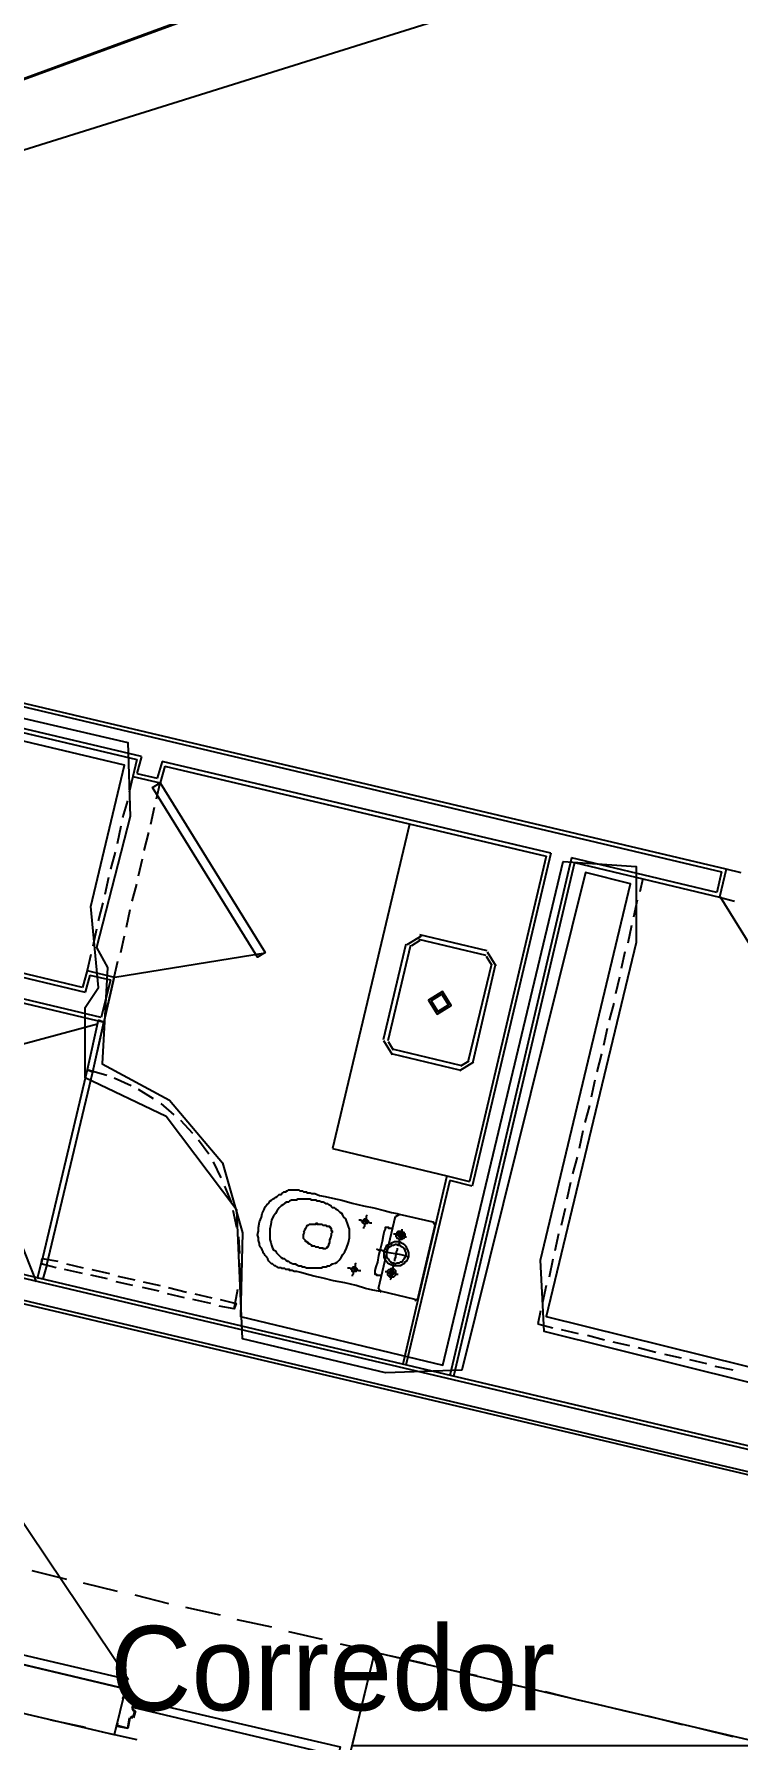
# Model space of a CAD drawing. Header units: feet. Extents: x -84 to 198, y -22 to 181.
# Drawn here: x 55.75 to 65.77, y 124.56 to 148.81 of the extents above; entities that cross this region are included whole.
import ezdxf
from ezdxf.enums import TextEntityAlignment as Align

# ---------------------------------------------------------------- set-up
doc = ezdxf.new("R2010")
doc.units = ezdxf.units.FT
for name, color, linetype in [('A-AREA-COMUN', 252, 'CONTINUOUS'), ('A-AREA-UNIDAD', 30, 'CONTINUOUS'), ('A-LINEA', 7, 'CONTINUOUS'), ('A-MURO-CONCRETO', 8, 'CONTINUOUS'), ('A-NOMBRE-ESPACIO', 2, 'CONTINUOUS')]:
    doc.layers.add(name, color=color, linetype=linetype)

msp = doc.modelspace()

# ---------------------------------------------------------------- linework, layer by layer
at = {"layer": 'A-AREA-COMUN'}
msp.add_lwpolyline([(66.88, 129.4044), (63.008, 130.3644), (62.96, 131.3778), (64.24, 136.7289), (63.6, 136.8889), (61.84, 129.8133), (60.752, 129.7778), (58.72, 130.2578), (58.64, 132.0889), (57.632, 133.4222), (56.48, 133.9733), (56.48, 134.9689), (56.672, 135.2533), (56.56, 136.4089), (57.04, 138.4178), (49.088, 140.3022)], dxfattribs=at)
at = {"layer": 'A-AREA-UNIDAD'}
msp.add_lwpolyline([(49.2, 140.5689), (57.088, 138.7378), (57.12, 137.6889), (56.64, 135.8222), (56.8, 135.5378), (56.72, 134.1689), (57.68, 133.6533), (58.432, 132.7644), (58.72, 131.7689), (58.688, 130.5778), (61.568, 129.8844), (63.28, 137.0489), (64.32, 136.9778), (64.32, 135.8933), (63.04, 130.5778), (67.552, 129.4578)], dxfattribs=at)
at = {"layer": 'A-LINEA'}
for p, q in [((88.2115, 160.099), (36.6895, 141.2395)), ((88.0906, 160.0939), (36.6895, 141.2395)), ((96.7676, 160.0506), (36.6895, 141.2395)), ((96.7676, 160.0506), (36.6895, 141.2395)), ((96.7676, 160.0506), (36.6895, 141.2395)), ((96.7676, 160.0506), (36.6895, 141.2395)), ((49.3067, 140.7378), (65.5333, 136.8978)), ((65.6, 136.9378), (49.3333, 140.7778)), ((57.28, 138.5378), (49.1067, 140.4711)), ((49.08, 140.4178), (57.2133, 138.4978)), ((57.2133, 138.4978), (57.16, 138.2578)), ((57.28, 138.5378), (57.2133, 138.2978)), ((57.16, 138.2578), (57.1067, 138.0311)), ((57.16, 138.2578), (57.5467, 138.1644)), ((57.2133, 138.2978), (57.5067, 138.2311)), ((57.5733, 138.4711), (57.5067, 138.2311)), ((57.6133, 138.4044), (57.5467, 138.1644)), ((63.1067, 137.1644), (57.5733, 138.4711)), ((57.6133, 138.4044), (63.04, 137.1244)), ((57.4933, 137.9378), (57.5467, 138.1644)), ((57.08, 137.9111), (57.0133, 137.6711)), ((57.4133, 137.5778), (57.4667, 137.8178)), ((56.9867, 137.5511), (56.9333, 137.2978)), ((61.0933, 137.5778), (60, 132.9644)), ((57.32, 137.2044), (57.3867, 137.4578)), ((56.9067, 137.1778), (56.84, 136.9378)), ((57.24, 136.8444), (57.2933, 137.0844)), ((63.4, 137.0978), (61.6667, 129.7378)), ((63.04, 137.1244), (61.9467, 132.4978)), ((63.1067, 137.1644), (61.9867, 132.4311)), ((65.4667, 136.6044), (63.4, 137.0978)), ((56.8133, 136.8178), (56.76, 136.5778)), ((63.44, 137.0311), (61.72, 129.7244)), ((63.44, 137.0311), (65.5067, 136.5378)), ((64.4133, 136.8044), (64.3733, 136.6178)), ((65.5333, 136.8978), (65.4667, 136.6044)), ((65.6, 136.9378), (65.5067, 136.5378)), ((65.8133, 136.8844), (65.6, 136.9378)), ((57.1467, 136.4844), (57.2133, 136.7244)), ((56.44, 135.2578), (51.2933, 136.4711)), ((51.3333, 136.4178), (56.48, 135.1911)), ((56.7333, 136.4578), (56.6667, 136.2044)), ((57.0667, 136.1111), (57.12, 136.3644)), ((64.3333, 136.4978), (64.28, 136.2578)), ((65.5067, 136.5378), (65.72, 136.4844)), ((65.5158, 136.5424), (67.6221, 133.1336)), ((56.64, 136.0844), (56.5867, 135.8444)), ((64.2533, 136.1378), (64.2, 135.8844)), ((56.9867, 135.7511), (57.04, 135.9911)), ((61.04, 135.8711), (60.72, 134.5111)), ((61.1067, 135.8578), (60.7867, 134.4978)), ((61.2583, 135.9866), (61.0578, 135.8628)), ((61.243, 135.9218), (61.1227, 135.8474)), ((62.1867, 135.7111), (61.2267, 135.9378)), ((62.2, 135.7778), (61.24, 136.0044)), ((56.7067, 134.8311), (53.0933, 135.6844)), ((53.1333, 135.6178), (56.7467, 134.7644)), ((56.56, 135.7244), (56.5067, 135.4978)), ((56.8933, 135.4044), (56.9467, 135.6311)), ((56.9021, 135.4003), (59.0427, 135.7474)), ((61.9333, 134.2178), (62.2667, 135.5911)), ((62, 134.2044), (62.32, 135.5778)), ((62.264, 135.5748), (62.1897, 135.6951)), ((62.3289, 135.5595), (62.205, 135.76)), ((64.16, 135.7644), (64.1067, 135.5244)), ((56.5067, 135.4978), (56.44, 135.2578)), ((56.5467, 135.4311), (56.48, 135.1911)), ((56.5067, 135.4978), (56.8933, 135.4044)), ((56.5467, 135.4311), (56.84, 135.3644)), ((56.6533, 134.3511), (56.8933, 135.4044)), ((56.84, 135.3644), (56.7067, 134.8311)), ((56.8933, 135.4044), (56.7467, 134.7644)), ((64.08, 135.4044), (64.0267, 135.1644)), ((64, 135.0311), (63.9333, 134.7911)), ((54.72, 134.2178), (56.6533, 134.7378)), ((56.6933, 134.7378), (56.6933, 134.7378)), ((63.9067, 134.6711), (63.8533, 134.4311)), ((60.7245, 134.5028), (60.8484, 134.3022)), ((60.7893, 134.4874), (60.8637, 134.3671)), ((60.8667, 134.3778), (61.8133, 134.1511)), ((60.8533, 134.3111), (61.8, 134.0844)), ((61.8084, 134.0756), (62.0089, 134.1995)), ((61.8237, 134.1405), (61.944, 134.2148)), ((63.8267, 134.3111), (63.76, 134.0578)), ((55.7867, 131.0711), (54.6533, 133.9244)), ((56.7867, 134.0044), (56.5067, 134.0844)), ((57.1333, 133.8578), (56.8933, 133.9644)), ((63.7333, 133.9378), (63.68, 133.6978)), ((57.4533, 133.6711), (57.24, 133.8044)), ((46.04, 133.4311), (75.32, 126.5244)), ((57.7467, 133.4444), (57.56, 133.6044)), ((63.6533, 133.5778), (63.5867, 133.3378)), ((75.3067, 126.4711), (45.9733, 133.3911)), ((58.0133, 133.1778), (57.84, 133.3644)), ((63.56, 133.2178), (63.5067, 132.9644)), ((58.24, 132.8844), (58.0933, 133.0844)), ((60, 132.9644), (61.6267, 132.5778)), ((75.2267, 126.1244), (47.32, 132.7111)), ((58.4133, 132.5511), (58.3067, 132.7778)), ((63.48, 132.8444), (63.4133, 132.6044)), ((58.56, 132.2044), (58.4667, 132.4311)), ((61.6267, 132.5778), (61, 129.8978)), ((61.6667, 132.5111), (61.04, 129.8844)), ((61.6267, 132.5778), (61.9467, 132.4978)), ((61.9867, 132.4311), (61.6667, 132.5111)), ((63.3867, 132.4844), (63.3333, 132.2444)), ((58.64, 131.8444), (58.5867, 132.0844)), ((60.6533, 130.9778), (60.8933, 132.0044)), ((60.9507, 132.0299), (60.8946, 131.9952)), ((60.9467, 132.0311), (61.4267, 131.9244)), ((63.3067, 132.1111), (63.2533, 131.8711)), ((58.68, 131.4711), (58.6667, 131.7111)), ((61.4533, 131.8711), (61.2133, 130.8444)), ((61.4654, 131.8671), (61.4307, 131.9232)), ((63.2133, 131.7511), (63.16, 131.5111)), ((55.88, 131.2711), (55.88, 131.2711)), ((55.88, 131.2711), (55.88, 131.2711)), ((55.9067, 131.3644), (55.9067, 131.3644)), ((56.44, 131.1911), (56.1867, 131.2444)), ((56.2133, 131.3244), (56.4533, 131.2711)), ((56.5733, 131.2444), (56.8267, 131.1911)), ((58.68, 131.0978), (58.68, 131.3378)), ((63.1333, 131.3911), (63.08, 131.1378)), ((56.8, 131.1111), (56.56, 131.1644)), ((57.16, 131.0178), (56.92, 131.0711)), ((56.9467, 131.1511), (57.1867, 131.0978)), ((57.5333, 130.9378), (57.2933, 130.9911)), ((57.3067, 131.0711), (57.5467, 131.0178)), ((57.6667, 130.9911), (57.92, 130.9244)), ((60.6546, 130.9818), (60.6893, 130.9257)), ((63.04, 131.0178), (62.9867, 130.7778)), ((57.8933, 130.8444), (57.6533, 130.8978)), ((58.2667, 130.7644), (58.0133, 130.8178)), ((58.04, 130.8978), (58.28, 130.8444)), ((61.1733, 130.8178), (60.68, 130.9378)), ((61.1693, 130.8057), (61.2254, 130.8404)), ((58.6, 130.6844), (58.3867, 130.7244)), ((62.96, 130.6578), (62.92, 130.4711)), ((62.92, 130.4711), (63.1333, 130.4178)), ((63.2533, 130.3911), (63.4933, 130.3378)), ((63.6267, 130.3111), (63.8667, 130.2444)), ((63.9867, 130.2178), (64.2267, 130.1644)), ((64.3467, 130.1378), (64.6, 130.0711)), ((64.72, 130.0444), (64.96, 129.9911)), ((65.08, 129.9644), (65.32, 129.9111)), ((65.44, 129.8711), (65.6933, 129.8178)), ((55.72, 126.9644), (56.2133, 126.8444)), ((56.4533, 126.7911), (56.9333, 126.6711)), ((57.1867, 126.6178), (57.6667, 126.4978)), ((57.9067, 126.4444), (58.4, 126.3378)), ((58.64, 126.2711), (59.1333, 126.1644)), ((57.0533, 125.2844), (54.2933, 125.9378)), ((59.3733, 126.0978), (59.8533, 125.9911)), ((60.1067, 125.9244), (60.5867, 125.8178)), ((60.8267, 125.7511), (61.32, 125.6444)), ((61.56, 125.5778), (62.0533, 125.4711)), ((62.2933, 125.4044), (62.7733, 125.2978)), ((57.04, 125.1778), (57.04, 125.1778)), ((63.0267, 125.2444), (63.5067, 125.1244)), ((57.1467, 125.0044), (57.1867, 125.1378)), ((57.1472, 125.0024), (57.1621, 124.9783)), ((57.16, 125.0044), (57.16, 125.0044)), ((57.1733, 124.8711), (57.2, 124.9644)), ((63.7467, 125.0711), (64.24, 124.9511)), ((55.9867, 124.8444), (56.48, 124.7378)), ((56.72, 124.6711), (57.2133, 124.5644)), ((56.9333, 124.7644), (56.9333, 124.7644)), ((57.0933, 124.7244), (57.12, 124.8711)), ((57.1446, 124.8839), (57.1205, 124.869)), ((57.16, 124.8844), (57.16, 124.8844)), ((64.48, 124.8978), (64.9733, 124.7778)), ((65.2133, 124.7244), (65.6933, 124.6044))]:
    msp.add_line(p, q, dxfattribs=at)
for points in [[(57.5467, 138.1644), (59.04, 135.7511), (58.9333, 135.6844), (57.44, 138.0978), (57.5467, 138.1644)], [(61.4884, 134.8756), (61.6889, 134.9995), (61.565, 135.2), (61.3645, 135.0761), (61.4884, 134.8756)], [(61.4976, 134.9145), (61.6499, 135.0087), (61.5558, 135.1611), (61.4034, 135.0669), (61.4976, 134.9145)], [(56.6667, 134.7911), (56.5067, 134.0844), (56.5867, 134.0578), (56.7467, 134.7644), (56.6667, 134.7911)], [(55.9333, 131.3111), (56.5867, 134.0578), (56.5067, 134.0844), (55.8533, 131.3244), (55.9333, 131.3111)], [(56.5333, 134.0311), (56.5333, 134.0311), (56.5333, 134.0311)], [(56.5467, 134.1111), (56.5467, 134.1111), (56.5467, 134.1111)], [(47.28, 132.7778), (74.3467, 126.3778), (75.24, 126.1778)], [(60.68, 130.9378), (60.6533, 130.9378), (60.5733, 130.9511), (60.4667, 130.9778), (60.3333, 131.0178), (60.1733, 131.0578), (60.0133, 131.0844), (59.8667, 131.1244), (59.7333, 131.1511), (59.6267, 131.1778), (59.5467, 131.2044), (59.4933, 131.2178), (59.4533, 131.2178), (59.4267, 131.2311), (59.4, 131.2311), (59.3867, 131.2311), (59.3867, 131.2444), (59.3733, 131.2444), (59.36, 131.2444), (59.3467, 131.2444), (59.3333, 131.2444), (59.32, 131.2578), (59.3067, 131.2578), (59.28, 131.2578), (59.2667, 131.2711), (59.2533, 131.2711), (59.24, 131.2711), (59.2267, 131.2711), (59.2133, 131.2844), (59.2, 131.2844), (59.1867, 131.2978), (59.1733, 131.2978), (59.16, 131.3111), (59.1467, 131.3244), (59.1333, 131.3244), (59.12, 131.3378), (59.1067, 131.3511), (59.0933, 131.3644), (59.08, 131.3911), (59.08, 131.4044), (59.0667, 131.4178), (59.0533, 131.4311), (59.04, 131.4444), (59.0267, 131.4711), (59.0133, 131.4844), (59.0133, 131.4978), (59, 131.5244), (58.9867, 131.5511), (58.9733, 131.5644), (58.96, 131.5911), (58.96, 131.6178), (58.9467, 131.6578), (58.9467, 131.6978), (58.9333, 131.7378), (58.9467, 131.7911), (58.9467, 131.8444), (58.96, 131.9244), (58.9867, 131.9911), (59, 132.0444), (59.0267, 132.0978), (59.04, 132.1378), (59.0667, 132.1644), (59.0933, 132.1911), (59.1067, 132.2178), (59.1333, 132.2311), (59.1467, 132.2444), (59.1733, 132.2578), (59.1867, 132.2711), (59.2133, 132.2844), (59.2267, 132.2978), (59.24, 132.3111), (59.2667, 132.3111), (59.28, 132.3244), (59.2933, 132.3378), (59.3067, 132.3511), (59.3333, 132.3511), (59.3467, 132.3644), (59.36, 132.3644), (59.3733, 132.3778), (59.4, 132.3778), (59.4133, 132.3778), (59.4267, 132.3778), (59.44, 132.3778), (59.4533, 132.3778), (59.4667, 132.3778), (59.48, 132.3778), (59.5067, 132.3778), (59.52, 132.3778), (59.5333, 132.3644), (59.5467, 132.3644), (59.56, 132.3644), (59.5733, 132.3644), (59.5867, 132.3511), (59.6, 132.3511), (59.6133, 132.3511), (59.6267, 132.3511), (59.64, 132.3378), (59.6533, 132.3378), (59.6667, 132.3378), (59.68, 132.3378), (59.7067, 132.3244), (59.7467, 132.3244), (59.8133, 132.2978), (59.8933, 132.2844), (60, 132.2578), (60.1333, 132.2311), (60.28, 132.1911), (60.44, 132.1511), (60.5867, 132.1244), (60.7333, 132.0844), (60.84, 132.0578), (60.92, 132.0444), (60.9467, 132.0311)], [(60.2267, 131.6311), (60.24, 131.6978), (60.24, 131.7511), (60.24, 131.8178), (60.2267, 131.8578), (60.2133, 131.8978), (60.2, 131.9378), (60.1867, 131.9644), (60.16, 131.9911), (60.1467, 132.0178), (60.1333, 132.0444), (60.1067, 132.0578), (60.0933, 132.0711), (60.08, 132.0844), (60.0533, 132.0978), (60.04, 132.1111), (60.0267, 132.1244), (60, 132.1244), (59.9867, 132.1378), (59.9733, 132.1511), (59.9467, 132.1644), (59.9333, 132.1778), (59.9067, 132.1778), (59.8933, 132.1911), (59.8667, 132.2044), (59.84, 132.2044), (59.8133, 132.2178), (59.7867, 132.2178), (59.76, 132.2311), (59.7333, 132.2311), (59.7067, 132.2311), (59.68, 132.2444), (59.6533, 132.2444), (59.6267, 132.2444), (59.6, 132.2444), (59.5867, 132.2444), (59.56, 132.2444), (59.5467, 132.2444), (59.52, 132.2444), (59.5067, 132.2444), (59.48, 132.2311), (59.4667, 132.2311), (59.44, 132.2311), (59.4267, 132.2311), (59.4133, 132.2311), (59.3867, 132.2178), (59.3733, 132.2044), (59.3467, 132.2044), (59.32, 132.1911), (59.2933, 132.1644), (59.2667, 132.1511), (59.24, 132.1244), (59.2133, 132.0844), (59.1867, 132.0444), (59.16, 132.0044), (59.1333, 131.9511), (59.12, 131.8844), (59.1067, 131.8178), (59.1067, 131.7644), (59.1067, 131.7111), (59.1067, 131.6711), (59.12, 131.6311), (59.1333, 131.5911), (59.1467, 131.5511), (59.16, 131.5244), (59.1867, 131.5111), (59.2, 131.4844), (59.2133, 131.4711), (59.2267, 131.4578), (59.24, 131.4444), (59.2533, 131.4311), (59.2667, 131.4178), (59.2933, 131.4044), (59.3067, 131.4044), (59.32, 131.3911), (59.3333, 131.3778), (59.36, 131.3644), (59.3733, 131.3644), (59.3867, 131.3511), (59.4133, 131.3378), (59.44, 131.3244), (59.4667, 131.3244), (59.4933, 131.3111), (59.52, 131.2978), (59.5467, 131.2978), (59.5733, 131.2844), (59.6, 131.2844), (59.6267, 131.2711), (59.6533, 131.2711), (59.6667, 131.2711), (59.6933, 131.2711), (59.72, 131.2711), (59.7467, 131.2711), (59.76, 131.2711), (59.7867, 131.2711), (59.8, 131.2711), (59.8267, 131.2711), (59.84, 131.2711), (59.8667, 131.2844), (59.88, 131.2844), (59.9067, 131.2844), (59.9333, 131.2978), (59.96, 131.2978), (59.9733, 131.3111), (60, 131.3244), (60.04, 131.3378), (60.0667, 131.3511), (60.0933, 131.3778), (60.12, 131.4178), (60.1467, 131.4578), (60.1733, 131.4978), (60.2, 131.5511), (60.2267, 131.6311)], [(60.3733, 131.9511), (60.4, 131.9511), (60.4133, 131.9378), (60.4533, 131.9378), (60.48, 131.9244), (60.5067, 131.9244), (60.5333, 131.9111), (60.5467, 131.9111), (60.56, 131.9111)], [(60.4267, 131.9378), (60.44, 131.9378), (60.44, 131.9511), (60.4533, 131.9644), (60.4667, 131.9644), (60.48, 131.9644), (60.48, 131.9511), (60.4933, 131.9511), (60.4933, 131.9378), (60.5067, 131.9378), (60.5067, 131.9244), (60.4933, 131.9111), (60.4933, 131.8978), (60.48, 131.8978), (60.4667, 131.8978), (60.4533, 131.8978), (60.44, 131.8978), (60.44, 131.9111), (60.4267, 131.9111), (60.4267, 131.9244), (60.4267, 131.9378)], [(60.4933, 132.0178), (60.48, 132.0044), (60.48, 131.9911), (60.48, 131.9644), (60.4667, 131.9378), (60.4667, 131.9111), (60.4533, 131.8844), (60.4533, 131.8578), (60.44, 131.8444), (60.44, 131.8311)], [(59.9467, 131.5778), (59.9467, 131.5911), (59.9467, 131.6044), (59.96, 131.6311), (59.96, 131.6711), (59.9733, 131.6978), (59.9867, 131.7378), (59.9867, 131.7644), (60, 131.7778), (60, 131.7911), (59.9867, 131.7911), (59.9867, 131.8044), (59.9867, 131.8178), (59.9867, 131.8311), (59.9733, 131.8311), (59.9733, 131.8444), (59.96, 131.8444), (59.96, 131.8578), (59.9467, 131.8578), (59.9333, 131.8578), (59.92, 131.8578), (59.9067, 131.8711), (59.8933, 131.8711), (59.8667, 131.8711), (59.8533, 131.8844), (59.84, 131.8844), (59.8267, 131.8844), (59.8133, 131.8844), (59.8, 131.8844), (59.7867, 131.8844), (59.7867, 131.8978), (59.7733, 131.8978), (59.76, 131.8978), (59.76, 131.8844), (59.7467, 131.8844), (59.7333, 131.8844), (59.72, 131.8844), (59.7067, 131.8844), (59.6933, 131.8844), (59.68, 131.8844), (59.6667, 131.8844), (59.6533, 131.8711), (59.64, 131.8711), (59.6267, 131.8578), (59.6133, 131.8311), (59.6, 131.8044), (59.5867, 131.7778)], [(59.9467, 131.5778), (59.9333, 131.5778), (59.9333, 131.5644), (59.92, 131.5644), (59.92, 131.5511), (59.9067, 131.5511), (59.8933, 131.5378), (59.88, 131.5378), (59.8667, 131.5378), (59.8667, 131.5511), (59.8533, 131.5511), (59.84, 131.5511), (59.8267, 131.5511), (59.8133, 131.5511), (59.8, 131.5644), (59.7867, 131.5644), (59.7733, 131.5644), (59.76, 131.5644), (59.7467, 131.5778), (59.7333, 131.5778), (59.72, 131.5778), (59.7067, 131.5778), (59.7067, 131.5911), (59.6933, 131.5911), (59.68, 131.6044), (59.6667, 131.6044), (59.6667, 131.6178), (59.6533, 131.6178), (59.6533, 131.6311), (59.64, 131.6311), (59.6267, 131.6444), (59.6133, 131.6444), (59.6133, 131.6578), (59.6, 131.6711), (59.5867, 131.6844), (59.5867, 131.7111), (59.5867, 131.7378), (59.6, 131.7778)], [(60.8533, 131.8311), (60.84, 131.8311), (60.8267, 131.8311), (60.8, 131.8311), (60.8, 131.8444), (60.7867, 131.8444), (60.7733, 131.8444), (60.76, 131.8444), (60.7467, 131.8444), (60.7467, 131.8311), (60.7467, 131.8178), (60.7333, 131.7911), (60.72, 131.7244), (60.7067, 131.6444), (60.68, 131.5511), (60.6533, 131.4444), (60.64, 131.3511), (60.6133, 131.2844), (60.6, 131.2311), (60.6, 131.2044), (60.6, 131.1911), (60.6, 131.1778), (60.6133, 131.1778), (60.6267, 131.1778), (60.6267, 131.1644), (60.64, 131.1644), (60.6533, 131.1644), (60.6667, 131.1644), (60.68, 131.1644), (60.6933, 131.1511)], [(60.8667, 131.7511), (60.88, 131.7511), (60.8933, 131.7511), (60.92, 131.7378), (60.9467, 131.7378), (60.9733, 131.7244), (61.0133, 131.7244), (61.0267, 131.7111), (61.0533, 131.7111)], [(60.9067, 131.7511), (60.92, 131.7644), (60.92, 131.7778), (60.9333, 131.7778), (60.9333, 131.7911), (60.9467, 131.7911), (60.96, 131.7911), (60.9733, 131.7911), (60.9867, 131.7911), (61, 131.7778), (61.0133, 131.7778), (61.0133, 131.7644), (61.0267, 131.7511), (61.0267, 131.7378), (61.0267, 131.7244), (61.0267, 131.7111), (61.0133, 131.6978), (61.0133, 131.6844), (61, 131.6844), (60.9867, 131.6711), (60.9733, 131.6711), (60.96, 131.6711), (60.9467, 131.6711), (60.9333, 131.6844), (60.92, 131.6844), (60.92, 131.6978), (60.9067, 131.7111), (60.9067, 131.7244), (60.9067, 131.7378), (60.9067, 131.7511)], [(60.9867, 131.8178), (60.9867, 131.7911), (60.9733, 131.7644), (60.96, 131.7244), (60.96, 131.6844), (60.9467, 131.6578), (60.9467, 131.6178), (60.9333, 131.6044), (60.9333, 131.5911)], [(60.9333, 131.7378), (60.9333, 131.7511), (60.9467, 131.7511), (60.9467, 131.7644), (60.96, 131.7644), (60.9733, 131.7644), (60.9867, 131.7644), (60.9867, 131.7511), (61, 131.7511), (61, 131.7378), (61, 131.7244), (60.9867, 131.7111), (60.9867, 131.6978), (60.9733, 131.6978), (60.96, 131.6978), (60.9467, 131.7111), (60.9333, 131.7244), (60.9333, 131.7378)], [(60.6267, 131.5378), (60.6533, 131.5244), (60.6933, 131.5244), (60.7467, 131.4978), (60.8267, 131.4844), (60.8933, 131.4711), (60.9733, 131.4578), (61.0267, 131.4444), (61.0667, 131.4311), (61.08, 131.4311)], [(60.7333, 131.5111), (60.7467, 131.5378), (60.76, 131.5644), (60.7733, 131.5911), (60.8, 131.6044), (60.8267, 131.6178), (60.8533, 131.6311), (60.88, 131.6444), (60.9067, 131.6444), (60.9467, 131.6444), (60.9733, 131.6311), (61, 131.6178), (61.0267, 131.5911), (61.04, 131.5778), (61.0533, 131.5511), (61.0667, 131.5244), (61.08, 131.4844), (61.08, 131.4578), (61.08, 131.4311), (61.0667, 131.3911), (61.0533, 131.3644), (61.0267, 131.3511), (61.0133, 131.3244), (60.9867, 131.3111), (60.96, 131.2978), (60.92, 131.2978), (60.8933, 131.2978), (60.8667, 131.2978), (60.8267, 131.3111), (60.8, 131.3244), (60.7867, 131.3378), (60.76, 131.3644), (60.7467, 131.3911), (60.7333, 131.4178), (60.7333, 131.4444), (60.7333, 131.4711), (60.7333, 131.5111)], [(60.7733, 131.4978), (60.7733, 131.5244), (60.7867, 131.5378), (60.8, 131.5644), (60.8267, 131.5778), (60.84, 131.5911), (60.8667, 131.5911), (60.8933, 131.6044), (60.9067, 131.6044), (60.9333, 131.5911), (60.96, 131.5911), (60.9733, 131.5778), (61, 131.5644), (61.0133, 131.5511), (61.0267, 131.5244), (61.0267, 131.5111), (61.04, 131.4844), (61.04, 131.4578), (61.04, 131.4311), (61.0267, 131.4178), (61.0133, 131.3911), (61, 131.3778), (60.9867, 131.3511), (60.96, 131.3511), (60.9467, 131.3378), (60.92, 131.3378), (60.8933, 131.3244), (60.8667, 131.3378), (60.8533, 131.3378), (60.8267, 131.3511), (60.8133, 131.3644), (60.8, 131.3911), (60.7867, 131.4044), (60.7733, 131.4311), (60.7733, 131.4444), (60.7733, 131.4711), (60.7733, 131.4978)], [(60.92, 131.5511), (60.92, 131.5378), (60.92, 131.5244), (60.9067, 131.4978), (60.9067, 131.4711), (60.8933, 131.4444), (60.8933, 131.4178), (60.88, 131.3911), (60.88, 131.3778), (60.88, 131.3644)], [(55.8, 131.1244), (55.8533, 131.3244), (55.9333, 131.3111), (55.88, 131.1111), (55.8, 131.1244)], [(56.0667, 131.2711), (55.8533, 131.3244), (55.8667, 131.4044), (56.0933, 131.3644)], [(60.2133, 131.2711), (60.24, 131.2711), (60.2533, 131.2578), (60.2933, 131.2578), (60.32, 131.2444), (60.3467, 131.2444), (60.3733, 131.2311), (60.3867, 131.2311), (60.4, 131.2311)], [(60.2667, 131.2578), (60.28, 131.2578), (60.28, 131.2711), (60.2933, 131.2844), (60.3067, 131.2844), (60.32, 131.2844), (60.32, 131.2711), (60.3333, 131.2711), (60.3333, 131.2578), (60.3467, 131.2578), (60.3467, 131.2444), (60.3333, 131.2311), (60.3333, 131.2178), (60.32, 131.2178), (60.3067, 131.2178), (60.2933, 131.2178), (60.28, 131.2178), (60.28, 131.2311), (60.2667, 131.2444), (60.2667, 131.2578)], [(60.3333, 131.3378), (60.32, 131.3244), (60.32, 131.3111), (60.32, 131.2844), (60.3067, 131.2578), (60.3067, 131.2311), (60.2933, 131.2044), (60.2933, 131.1778), (60.28, 131.1644), (60.28, 131.1511)], [(60.7467, 131.2178), (60.7733, 131.2178), (60.7867, 131.2044), (60.8267, 131.2044), (60.8533, 131.1911), (60.88, 131.1911), (60.9067, 131.1778), (60.92, 131.1778), (60.9333, 131.1778)], [(60.7867, 131.2044), (60.7867, 131.2178), (60.7867, 131.2311), (60.8, 131.2444), (60.8133, 131.2444), (60.8267, 131.2578), (60.84, 131.2578), (60.8533, 131.2578), (60.8667, 131.2578), (60.8667, 131.2444), (60.88, 131.2444), (60.8933, 131.2311), (60.8933, 131.2178), (60.8933, 131.2044), (60.8933, 131.1911), (60.8933, 131.1778), (60.8933, 131.1644), (60.88, 131.1511), (60.8667, 131.1378), (60.8533, 131.1378), (60.84, 131.1378), (60.8267, 131.1378), (60.8133, 131.1378), (60.8133, 131.1511), (60.8, 131.1511), (60.7867, 131.1644), (60.7867, 131.1778), (60.7867, 131.1911), (60.7867, 131.2044)], [(60.8667, 131.3244), (60.8667, 131.3111), (60.8667, 131.2978), (60.8533, 131.2711), (60.8533, 131.2311), (60.84, 131.1911), (60.8267, 131.1644), (60.8267, 131.1244), (60.8267, 131.1111), (60.8133, 131.0978)], [(60.8133, 131.2044), (60.8133, 131.2178), (60.8267, 131.2178), (60.8267, 131.2311), (60.84, 131.2311), (60.8533, 131.2311), (60.8533, 131.2178), (60.8667, 131.2178), (60.8667, 131.2044), (60.8667, 131.1911), (60.8667, 131.1778), (60.8533, 131.1778), (60.8533, 131.1644), (60.84, 131.1644), (60.8267, 131.1644), (60.8133, 131.1778), (60.8133, 131.1911), (60.8133, 131.2044)], [(58.4, 130.8178), (58.6267, 130.7644), (58.6, 130.6844), (58.6533, 130.9644)], [(57.0961, 125.4113), (54.7607, 128.8866), (51.2141, 126.6469)], [(54.1333, 125.9778), (57.0533, 125.2844), (57.08, 125.4178), (54.16, 126.0978), (54.1333, 125.9778)], [(60.6, 125.8044), (66.2933, 124.4711), (65.8267, 122.5244), (60.1333, 123.8711), (60.6, 125.8044)], [(57.0533, 125.2844), (56.8933, 124.6311), (54.7867, 125.1244)], [(57.0267, 125.1778), (57.0133, 125.1511), (57.0267, 125.1511), (57.04, 125.1778), (57.1733, 125.1511), (57.1467, 125.0044)], [(57.04, 125.1911), (57.1733, 125.1511), (57.1733, 125.1511)], [(57.16, 124.9778), (57.1867, 124.9778), (57.16, 124.8844), (57.1333, 124.8844)], [(57.1867, 125.1378), (60.1067, 124.4578), (60.08, 124.3244), (57.16, 125.0178), (57.1867, 125.1378)], [(57.16, 124.9911), (57.1867, 124.9778), (57.1867, 124.9778)], [(57.1067, 124.8711), (57.08, 124.7244), (56.9333, 124.7644), (56.9467, 124.7911), (56.9333, 124.7911), (56.92, 124.7644)], [(56.9333, 124.7511), (57.08, 124.7244), (57.08, 124.7244)], [(57.16, 124.8711), (57.1333, 124.8711), (57.1333, 124.8711)]]:
    msp.add_lwpolyline(points, dxfattribs=at)
at = {"layer": 'A-MURO-CONCRETO'}
msp.add_lwpolyline([(60.6, 125.8044), (66.2933, 124.4711), (60.28, 124.4711), (60.6, 125.8044), (60.6, 125.8044)], dxfattribs=at)

# ---------------------------------------------------------------- texts
at = {"layer": 'A-NOMBRE-ESPACIO'}
msp.add_text('Corredor', height=1.2, dxfattribs=at).set_placement((60, 124.9778), align=Align.CENTER)

doc.saveas('drawing.dxf')
